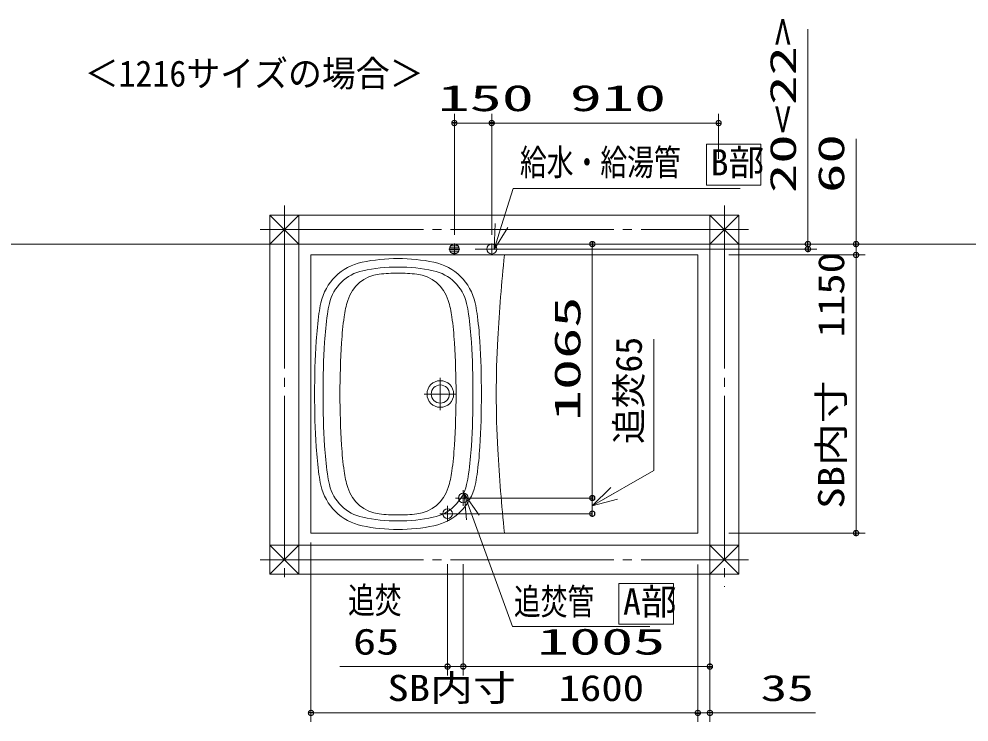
# Model space of a CAD drawing. Units: millimetres on the paper. Extents: x -375 to 305, y -152 to 152.
# Drawn here: x -267.6 to -162.8, y -37.2 to 40.3 of the extents above; entities that cross this region are included whole.
import ezdxf
from ezdxf.enums import TextEntityAlignment as Align

# ---------------------------------------------------------------- set-up
doc = ezdxf.new("R2010")
doc.units = ezdxf.units.MM
doc.linetypes.add('LONG_CHAIN', pattern=[21, 18, -1, 1, -1])
doc.layers.add('0-1_RV', color=7, linetype='Continuous', lineweight=9)
doc.layers.add('0-2_0', color=7, linetype='Continuous', lineweight=9)
doc.styles.add('ＭＳ ゴシック', font='')
doc.styles.get('ＭＳ ゴシック').set_extended_font_data('MS Gothic')

# ---------------------------------------------------------------- blocks, each defined once
blk = doc.blocks.new('_DOTSMALL')
at = {"layer": '0-2_0'}
for p, q in [((0.0746, 0.1), (-0.0746, 0.1)), ((0.1223, -0.0248), (-0.1223, -0.0248))]:
    blk.add_line(p, q, dxfattribs=at)
for points in [[(0.125, 0), (0.124, 0.0157), (0.1211, 0.0311), (0.1162, 0.046), (0.1095, 0.0602), (0.1011, 0.0735), (0.0911, 0.0856), (0.0797, 0.0963), (0.067, 0.1055), (0.0532, 0.1131), (0.0386, 0.1189), (0.0234, 0.1228), (0.0078, 0.1248), (-0.0078, 0.1248), (-0.0234, 0.1228), (-0.0386, 0.1189), (-0.0532, 0.1131), (-0.067, 0.1055), (-0.0797, 0.0963), (-0.0911, 0.0856), (-0.1011, 0.0735), (-0.1095, 0.0602), (-0.1162, 0.046), (-0.1211, 0.0311), (-0.124, 0.0157), (-0.125, 0), (0, 0)], [(-0.125, 0), (-0.124, -0.0157), (-0.1211, -0.0311), (-0.1162, -0.046), (-0.1095, -0.0602), (-0.1011, -0.0735), (-0.0911, -0.0856), (-0.0797, -0.0963), (-0.067, -0.1055), (-0.0532, -0.1131), (-0.0386, -0.1189), (-0.0234, -0.1228), (-0.0078, -0.1248), (0.0078, -0.1248), (0.0234, -0.1228), (0.0386, -0.1189), (0.0532, -0.1131), (0.067, -0.1055), (0.0797, -0.0963), (0.0911, -0.0856), (0.1011, -0.0735), (0.1095, -0.0602), (0.1162, -0.046), (0.1211, -0.0311), (0.124, -0.0157), (0.125, 0), (0, 0)]]:
    blk.add_lwpolyline(points, close=True, dxfattribs=at)
blk = doc.blocks.new('_OPEN30')
at = {"layer": '0-2_0'}
blk.add_line((0, 0), (-1, 0), dxfattribs=at)
blk.add_lwpolyline([(-1, 0.2679), (0, 0), (-1, -0.2679)], dxfattribs=at)

msp = doc.modelspace()

# ---------------------------------------------------------------- linework, layer by layer
at = {"layer": '0-1_RV'}
for p, q in [((-180.606, 15.47), (-180.606, 39.16)), ((-219.6, 16.489), (-219.6, 29.814)), ((-215.475, 16.489), (-215.475, 29.814)), ((-190.45, 24.877), (-190.45, 29.814)), ((-219.6, 28.814), (-215.475, 28.814)), ((-215.475, 28.814), (-190.45, 28.814)), ((-191.782, 26.478), (-191.782, 21.982)), ((-191.782, 26.478), (-185.782, 26.478)), ((-185.782, 26.478), (-185.782, 21.982)), ((-175.29, 15.47), (-175.29, 27.06)), ((-191.782, 21.982), (-185.782, 21.982)), ((-239.946, 18.67), (-188.213, 18.67)), ((-236.746, 15.47), (-239.946, 18.67)), ((-239.946, 15.47), (-236.746, 18.67)), ((-239.946, 18.67), (-239.946, -20.93)), ((-236.746, 18.67), (-236.746, -20.93)), ((-191.413, 18.67), (-188.213, 15.47)), ((-191.413, 18.67), (-191.413, -20.93)), ((-64.037, 15.47), (-375.164, 15.47)), ((46.546, 15.47), (-264.58, 15.47)), ((-239.946, 15.47), (-188.213, 15.47)), ((-219.054, 14.87), (-220.147, 14.87)), ((-219.073, 15.07), (-220.128, 15.07)), ((-219.111, 14.67), (-220.09, 14.67)), ((-219.178, 15.27), (-220.023, 15.27)), ((-217.311, 14.92), (-179.606, 14.92)), ((-210.335, 15.47), (-203.381, 15.47)), ((-204.381, 15.47), (-204.381, -12.53)), ((-189.313, 15.47), (-179.606, 15.47)), ((-184.046, 15.47), (-174.29, 15.47)), ((-180.606, 15.47), (-180.606, 14.92)), ((-175.29, 15.47), (-175.29, 14.27)), ((-235.413, 14.27), (-235.413, -16.397)), ((-235.413, 14.27), (-192.746, 14.27)), ((-219.285, 14.47), (-219.915, 14.47)), ((-192.746, 14.27), (-192.746, -16.397)), ((-189.313, 14.27), (-174.29, 14.27)), ((-185.646, 14.27), (-174.29, 14.27)), ((-175.29, 14.27), (-175.29, -16.397)), ((-235.413, -16.397), (-192.746, -16.397)), ((-189.313, -16.397), (-174.29, -16.397)), ((-239.946, -17.73), (-236.746, -20.93)), ((-236.746, -17.73), (-239.946, -20.93)), ((-239.946, -17.73), (-188.213, -17.73)), ((-235.413, -17.43), (-235.413, -37.226)), ((-191.413, -17.73), (-188.213, -20.93)), ((-191.413, -20.93), (-188.213, -17.73)), ((-220.346, -19.83), (-220.346, -32.11)), ((-218.613, -19.83), (-218.613, -32.11)), ((-192.746, -19.843), (-192.746, -37.226)), ((-191.413, -19.83), (-191.413, -37.226)), ((-239.946, -20.93), (-188.213, -20.93)), ((-201.447, -21.953), (-201.447, -26.449)), ((-201.447, -21.953), (-195.447, -21.953)), ((-195.447, -21.953), (-195.447, -26.449)), ((-192.746, -23.008), (-192.746, -37.226)), ((-191.413, -23.03), (-191.413, -32.11)), ((-201.447, -26.449), (-195.447, -26.449)), ((-220.346, -31.11), (-232.214, -31.11)), ((-218.613, -31.11), (-220.346, -31.11)), ((-191.413, -31.11), (-218.613, -31.11)), ((-192.746, -36.226), (-235.413, -36.226)), ((-191.413, -36.226), (-192.746, -36.226)), ((-191.413, -36.226), (-179.773, -36.226))]:
    msp.add_line(p, q, dxfattribs=at)
at = {"layer": '0-1_RV', "linetype": 'LONG_CHAIN'}
for p, q in [((-238.346, 19.736), (-238.346, -21.978)), ((-189.813, 19.736), (-189.813, -22.318)), ((-241.013, 17.07), (-187.146, 17.07)), ((-218.981, 14.92), (-220.22, 14.92)), ((-219.6, 15.539), (-219.6, 14.3)), ((-214.856, 14.92), (-216.095, 14.92)), ((-215.475, 15.539), (-215.475, 14.3)), ((-221.146, 0.723), (-221.146, -2.85)), ((-222.933, -1.064), (-219.36, -1.064)), ((-219.466, -12.53), (-217.76, -12.53)), ((-218.613, -11.677), (-218.613, -13.384)), ((-220.346, -13.41), (-220.346, -15.117)), ((-221.2, -14.264), (-219.493, -14.264)), ((-241.013, -19.33), (-187.146, -19.33))]:
    msp.add_line(p, q, dxfattribs=at)
at = {"layer": '0-1_RV'}
for points in [[(-188.092, 21.581), (-213.115, 21.581), (-214.391, 17.524)], [(-191.413, 15.47), (-188.213, 18.67), (-188.213, -20.93)], [(-198.035, -26.684), (-213.189, -26.684), (-217.553, -14.672)]]:
    msp.add_lwpolyline(points, dxfattribs=at)
for centre, radius in [((-219.6, 14.92), 0.55), ((-219.6, 14.92), 0.55), ((-215.475, 14.92), 0.55), ((-221.146, -1.064), 1.467), ((-221.146, -1.064), 1), ((-218.613, -12.53), 0.533), ((-220.346, -14.264), 0.533)]:
    msp.add_circle(centre, radius, dxfattribs=at)
for centre, radius, start, end in [((-225.813, -5.73), 19.6, 90, 101.67385), ((-225.813, -5.73), 19.6, 78.32615, 90), ((-1.28, -7.064), 213.867, 174.27519, 176.75561), ((-228.592, 7.719), 5.867, 101.67385, 167.45224), ((-225.813, -5.73), 18.667, 90, 102.01323), ((-225.813, -5.73), 18.667, 77.98677, 90), ((-223.034, 7.719), 5.867, 12.54776, 78.32615), ((-228.699, 7.833), 4.8, 102.01323, 166.80398), ((-227.404, 8.045), 4.133, 96.58714, 163.02634), ((-225.813, -5.73), 18, 90, 96.58714), ((-225.813, -5.73), 18, 83.41286, 90), ((-224.222, 8.045), 4.133, 16.97366, 83.41286), ((-222.927, 7.833), 4.8, 13.19602, 77.98677), ((-220.262, 5.865), 14.4, 167.45224, 172.16556), ((-220.391, 5.885), 13.333, 166.80398, 172.06669), ((-220.262, 5.865), 11.6, 163.02634, 172.16556), ((-231.364, 5.865), 11.6, 7.83444, 16.97366), ((-231.235, 5.885), 13.333, 7.93331, 13.19602), ((-231.364, 5.865), 14.4, 7.83444, 12.54776), ((-193.844, 2.23), 41.067, 172.16556, 176.4593), ((-193.98, 2.204), 40, 172.06669, 176.49604), ((-193.844, 2.23), 38.267, 172.16556, 176.4593), ((-257.781, 2.23), 38.267, 3.5407, 7.83444), ((-257.646, 2.204), 40, 3.50396, 7.93331), ((-257.781, 2.23), 41.067, 3.5407, 7.83444), ((-140.613, -1.064), 94.4, 176.4593, 180), ((-140.613, -1.064), 93.467, 176.49604, 180), ((-140.613, -1.064), 91.6, 176.4593, 180), ((-311.013, -1.064), 91.6, 0, 3.5407), ((-311.013, -1.064), 93.467, 0, 3.50396), ((-311.013, -1.064), 94.4, 0, 3.5407), ((-108.312, -1.064), 106.667, 176.71958, 180), ((-140.613, -1.064), 94.4, 180, 183.5407), ((-140.613, -1.064), 93.467, 180, 183.50396), ((-140.613, -1.064), 91.6, 180, 183.5407), ((-311.013, -1.064), 91.6, 356.4593, 360), ((-311.013, -1.064), 93.467, 356.49604, 0), ((-311.013, -1.064), 94.4, 356.4593, 360), ((-108.312, -1.064), 106.667, 180, 183.28042), ((-193.844, -4.358), 41.067, 183.5407, 187.83444), ((-193.98, -4.332), 40, 183.50396, 187.93331), ((-193.844, -4.358), 38.267, 183.5407, 187.83444), ((-257.781, -4.358), 38.267, 352.16556, 356.4593), ((-257.646, -4.332), 40, 352.06669, 356.49604), ((-257.781, -4.358), 41.067, 352.16556, 356.4593), ((-1.28, 4.936), 213.867, 183.24439, 185.72481), ((-220.262, -7.992), 14.4, 187.83444, 192.54776), ((-220.391, -8.012), 13.333, 187.93331, 193.19602), ((-220.262, -7.992), 11.6, 187.83444, 196.97366), ((-231.364, -7.992), 11.6, 343.02634, 352.16556), ((-231.235, -8.012), 13.333, 346.80398, 352.06669), ((-231.364, -7.992), 14.4, 347.45224, 352.16556), ((-228.592, -9.846), 5.867, 192.54776, 258.32615), ((-228.699, -9.96), 4.8, 193.19602, 257.98677), ((-227.404, -10.172), 4.133, 196.97366, 263.41286), ((-224.222, -10.172), 4.133, 276.58714, 343.02634), ((-222.927, -9.96), 4.8, 282.01323, 346.80398), ((-223.034, -9.846), 5.867, 281.67385, 347.45224), ((-225.813, 3.603), 18.667, 257.98677, 270), ((-225.813, 3.603), 18, 263.41286, 270), ((-225.813, 3.603), 18, 270, 276.58714), ((-225.813, 3.603), 18.667, 270, 282.01323), ((-225.813, 3.603), 19.6, 258.32615, 270), ((-225.813, 3.603), 19.6, 270, 281.67385)]:
    msp.add_arc(centre, radius, start, end, dxfattribs=at)
at = {"layer": '0-2_0'}
for p, q in [((-218.113, -12.53), (-204.381, -12.53)), ((-204.381, -12.53), (-204.381, -14.264)), ((-219.846, -14.264), (-204.381, -14.264))]:
    msp.add_line(p, q, dxfattribs=at)
msp.add_lwpolyline([(-204.381, -13.397), (-197.607, -9.486), (-197.607, 4.971)], dxfattribs=at)

# ---------------------------------------------------------------- block references
at = {"layer": '0-1_RV'}
for name, p, xscale, yscale, rotation in [('_DOTSMALL', (-219.6, 28.814), 2.32, 2.32, 180), ('_DOTSMALL', (-215.475, 28.814), 2.32, 2.32, 180), ('_OPEN30', (-215.222, 14.881), 2.77, 2.77, 252.54289), ('_DOTSMALL', (-204.381, 15.47), 2.32, 2.32, 90), ('_DOTSMALL', (-180.606, 15.47), 2.32, 2.32, 270), ('_DOTSMALL', (-175.29, 15.47), 2.32, 2.32, 270), ('_DOTSMALL', (-180.606, 14.92), 2.32, 2.32, 90), ('_DOTSMALL', (-175.29, 14.27), 2.32, 2.32, 90), ('_DOTSMALL', (-175.29, 14.27), 2.32, 2.32, 90), ('_OPEN30', (-218.498, -12.069), 2.77, 2.77, 109.96567), ('_DOTSMALL', (-204.381, -12.53), 2.32, 2.32, 270), ('_DOTSMALL', (-175.29, -16.397), 2.32, 2.32, 270), ('_DOTSMALL', (-218.613, -31.11), 2.32, 2.32, 180), ('_DOTSMALL', (-218.613, -31.11), 2.32, 2.32, 180), ('_DOTSMALL', (-235.413, -36.226), 2.32, 2.32, 180), ('_DOTSMALL', (-191.413, -36.226), 2.32, 2.32, 180)]:
    msp.add_blockref(name, p, dxfattribs=dict(at, xscale=xscale, yscale=yscale, rotation=rotation))
at = {"layer": '0-1_RV', "xscale": 2.32, "yscale": 2.32}
for p in [(-215.475, 28.814), (-190.45, 28.814), (-220.346, -31.11), (-191.413, -31.11), (-192.746, -36.226), (-192.746, -36.226)]:
    msp.add_blockref('_DOTSMALL', p, dxfattribs=at)
at = {"layer": '0-2_0'}
for name, p, xscale, yscale, rotation in [('_OPEN30', (-204.381, -13.397), 2.77, 2.77, 210), ('_DOTSMALL', (-204.381, -12.53), 2.32, 2.32, 90), ('_DOTSMALL', (-204.381, -14.264), 2.32, 2.32, 270)]:
    msp.add_blockref(name, p, dxfattribs=dict(at, xscale=xscale, yscale=yscale, rotation=rotation))

# ---------------------------------------------------------------- texts
at = {"layer": '0-1_RV', "style": 'ＭＳ ゴシック'}
for s, width, p in [('20<22>', 1.65, (-181.05, 21.089)), ('60', 1.65, (-175.735, 21.11)), ('SB内寸\u30001150', 1.2, (-175.735, -13.714)), ('1065', 1.75, (-204.826, -4.057))]:
    msp.add_text(s, height=2.886, rotation=90, dxfattribs=dict(at, width=width)).set_placement(p, align=Align.BOTTOM_LEFT)
for s, height, width, p in [('＜1216サイズの場合＞', 2.886, 0.95, (-260.368, 31.968)), ('150', 2.889, 1.8, (-221.438, 29.259)), ('910', 2.889, 1.8, (-206.863, 29.259)), ('給水・給湯管\u3000', 2.889, 0.75, (-212.365, 22.175)), ('追焚', 2.886, 0.75, (-231.32, -26.11)), ('追焚管\u3000', 2.889, 0.75, (-213.031, -26.256)), ('65', 2.886, 1.3, (-230.772, -30.665)), ('1005', 2.889, 1.8, (-210.48, -30.665)), ('SB内寸\u30001600', 2.886, 1.2, (-226.98, -35.782)), ('35', 2.886, 1.5, (-185.828, -35.782))]:
    msp.add_text(s, height=height, dxfattribs=dict(at, width=width)).set_placement(p, align=Align.BOTTOM_LEFT)
for s, p in [('B部', (-191.327, 22.175)), ('A部', (-200.993, -26.256))]:
    msp.add_text(s, height=2.889, dxfattribs=at).set_placement(p, align=Align.BOTTOM_LEFT)
at = {"layer": '0-2_0', "style": 'ＭＳ ゴシック'}
msp.add_text('追焚65', height=2.886, rotation=90, dxfattribs=at).set_placement((-198.052, -6.569), align=Align.BOTTOM_LEFT)

doc.saveas('drawing.dxf')
